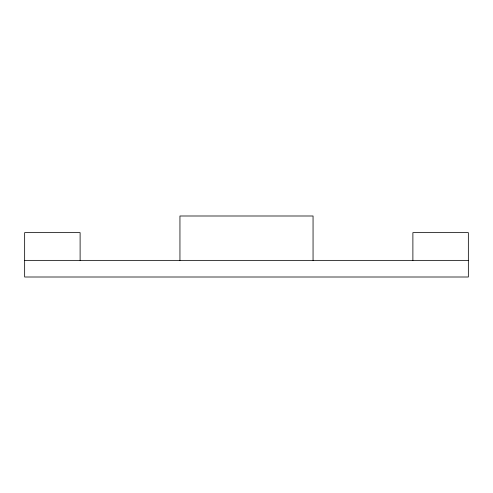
<?xml version="1.0" encoding="UTF-8"?>
<svg xmlns="http://www.w3.org/2000/svg" width="493" height="493" viewBox="0 0 493 493"><rect width="100%" height="100%" fill="white"/><g stroke="black" fill="none" stroke-linecap="round" stroke-linejoin="round"><path stroke-width="0.74" d="M24.65 260.366L468.35 260.366M412.887 260.366L412.887 232.634L468.35 232.634L468.35 277.004L24.65 277.004L24.65 232.634L80.112 232.634L80.112 260.366M313.055 260.366L313.055 215.996L179.945 215.996L179.945 260.366"/></g></svg>
